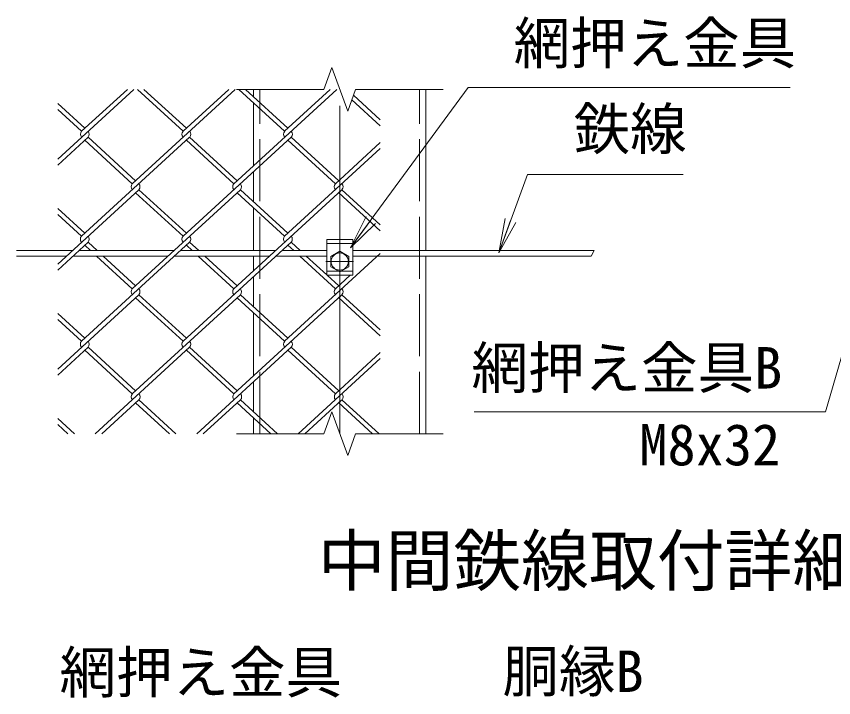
# Model space of a CAD drawing. Units: millimetres, scale not verified. Extents: x -10500 to 10500, y -7425 to 7425.
# Drawn here: x 6097 to 8471, y 2235 to 4213 of the extents above; entities that cross this region are included whole.
import ezdxf
from ezdxf.enums import TextEntityAlignment as Align

# ---------------------------------------------------------------- set-up
doc = ezdxf.new("R2010")
doc.units = ezdxf.units.MM
doc.header["$LTSCALE"] = 30
doc.linetypes.add('DASHED', pattern=[7.5, 6, -1.5])
doc.linetypes.add('USER1', pattern=[50.8, 31.75, -6.35, 6.35, -6.35])
for name, color, linetype, lineweight in [('0-0_D-STR1', 1, 'Continuous', 18), ('0-1_D-BMK', 2, 'USER1', 13), ('0-3_D-STR3', 3, 'Continuous', 13), ('0-4_D-STR-DIM', 7, 'Continuous', 13), ('0-5_0', 7, 'Continuous', 18), ('0-7_D-STR-TXT', 7, 'Continuous', 13), ('0-8_D-STR2', 7, 'Continuous', 13), ('0-9_D-TTL-TXT', 7, 'Continuous', 13)]:
    doc.layers.add(name, color=color, linetype=linetype, lineweight=lineweight)
doc.styles.add('ＭＳ ゴシック', font='')
doc.styles.get('ＭＳ ゴシック').set_extended_font_data('MS Gothic')

# ---------------------------------------------------------------- blocks, each defined once
blk = doc.blocks.new('_Open')
at = {"layer": '0-5_0'}
blk.add_line((-30, 5), (0, 0), dxfattribs=at)
blk.add_lwpolyline([(-30, -5), (0, 0), (-30, 0)], dxfattribs=at)

msp = doc.modelspace()

# ---------------------------------------------------------------- linework, layer by layer
at = {"layer": '0-0_D-STR1'}
for p, q in [((6786.53, 3979.64), (6786.53, 4001.34)), ((7286.53, 3533.34), (7286.53, 4001.34)), ((6786.53, 3780.04), (6786.53, 3962.27)), ((6786.53, 3674.68), (6786.53, 3762.68)), ((6786.53, 3533.34), (6786.53, 3657.32)), ((6786.53, 3475.09), (6786.53, 3517.34)), ((7286.53, 3001.34), (7286.53, 3517.34)), ((6786.53, 3369.72), (6786.53, 3457.72)), ((6786.53, 3170.13), (6786.53, 3352.36)), ((6786.53, 3064.76), (6786.53, 3152.77)), ((6786.53, 3001.34), (6786.53, 3047.4)), ((6836.53, 3001.58), (6836.53, 3001.34))]:
    msp.add_line(p, q, dxfattribs=at)
at = {"layer": '0-0_D-STR1', "linetype": 'DASHED'}
for p, q in [((6804.53, 3001.34), (6804.53, 4001.34)), ((7268.53, 3001.34), (7268.53, 4001.34))]:
    msp.add_line(p, q, dxfattribs=at)
at = {"layer": '0-1_D-BMK'}
for p, q in [((7036.53, 3001.34), (7036.53, 4001.34)), ((6996.53, 3501.34), (7076.53, 3501.34))]:
    msp.add_line(p, q, dxfattribs=at)
at = {"layer": '0-3_D-STR3'}
for p, q in [((7074.53, 3565.34), (6998.53, 3565.34)), ((6998.53, 3565.34), (6998.53, 3461.34)), ((7074.53, 3565.34), (7074.53, 3461.34)), ((6097.4, 3533.34), (6260.28, 3533.34)), ((6097.4, 3517.34), (6242.82, 3517.34)), ((6261.76, 3517.34), (6537.73, 3517.34)), ((6279.23, 3533.34), (6555.19, 3533.34)), ((6556.68, 3517.34), (6832.64, 3517.34)), ((6574.14, 3533.34), (6850.1, 3533.34)), ((6851.59, 3517.34), (6998.53, 3517.34)), ((6869.05, 3533.34), (6998.53, 3533.34)), ((7010.53, 3516.35), (7036.53, 3531.36)), ((7010.53, 3486.33), (7010.53, 3516.35)), ((7036.53, 3531.36), (7062.53, 3516.35)), ((7062.53, 3516.35), (7062.53, 3486.33)), ((7775.65, 3533.34), (7074.53, 3533.34)), ((7766.42, 3517.34), (7074.53, 3517.34)), ((7036.53, 3471.32), (7010.53, 3486.33)), ((7062.53, 3486.33), (7036.53, 3471.32)), ((7074.53, 3461.34), (6998.53, 3461.34))]:
    msp.add_line(p, q, dxfattribs=at)
at = {"layer": '0-3_D-STR3', "linetype": 'DASHED'}
for p, q in [((7074.53, 3553.34), (6998.53, 3553.34)), ((7074.53, 3473.34), (6998.53, 3473.34))]:
    msp.add_line(p, q, dxfattribs=at)
at = {"layer": '0-3_D-STR3'}
msp.add_circle((7036.53, 3501.34), 25, dxfattribs=at)
at = {"layer": '0-4_D-STR-DIM'}
for p, q in [((7013.44, 4064.77), (6990.35, 4001.34)), ((7059.61, 3937.91), (7013.44, 4064.77)), ((6736.53, 4001.34), (6990.35, 4001.34)), ((7082.7, 4001.34), (7059.61, 3937.91)), ((7082.7, 4001.34), (7336.53, 4001.34)), ((7775.65, 3533.34), (7766.42, 3517.34)), ((7013.44, 3064.77), (6990.35, 3001.34)), ((7059.61, 2937.91), (7013.44, 3064.77)), ((6736.53, 3001.34), (6990.35, 3001.34)), ((7082.7, 3001.34), (7059.61, 2937.91)), ((7082.7, 3001.34), (7336.53, 3001.34))]:
    msp.add_line(p, q, dxfattribs=at)
at = {"layer": '0-7_D-STR-TXT'}
for points in [[(8344.21, 4007.27), (7409.16, 4007.27), (7069.04, 3542.8)], [(8033.56, 3754.48), (7581.38, 3754.48), (7499.05, 3528.11)], [(7426.69, 3064.42), (8446.77, 3064.42), (8567.43, 3476.9)]]:
    msp.add_lwpolyline(points, dxfattribs=at)
at = {"layer": '0-8_D-STR2'}
for p, q in [((6438.21, 4001.34), (6217.4, 3799.01)), ((6419.74, 4001.34), (6286.9, 3879.62)), ((6733.12, 4001.34), (6434.12, 3727.36)), ((6581.58, 3879.84), (6448.98, 4001.34)), ((6591.05, 3888.52), (6467.93, 4001.34)), ((6714.65, 4001.34), (6581.82, 3879.62)), ((7028.03, 4001.34), (6729.03, 3727.36)), ((6876.49, 3879.84), (6743.9, 4001.34)), ((6885.96, 3888.52), (6762.84, 4001.34)), ((7009.08, 4001.34), (6876.49, 3879.84)), ((7154.24, 3895.56), (7071.72, 3971.18)), ((7154.24, 3912.92), (7076.46, 3984.2)), ((6296.14, 3888.52), (6217.4, 3960.67)), ((6286.67, 3879.84), (6217.4, 3943.31)), ((6305.61, 3862.48), (6217.4, 3781.65)), ((6600.52, 3862.48), (6286.67, 3574.88)), ((6434.12, 3727.36), (6296.14, 3853.8)), ((6443.6, 3736.04), (6305.61, 3862.48)), ((6895.44, 3862.48), (6581.58, 3574.88)), ((6729.03, 3727.36), (6591.05, 3853.8)), ((6738.51, 3736.04), (6600.52, 3862.48)), ((7023.94, 3727.36), (6885.96, 3853.8)), ((7033.42, 3736.04), (6895.44, 3862.48)), ((7154.24, 3846.76), (7023.94, 3727.36)), ((7154.24, 3829.4), (6876.49, 3574.88)), ((6453.07, 3710), (6217.4, 3494.05)), ((6747.98, 3710), (6434.12, 3422.4)), ((6591.05, 3583.56), (6453.07, 3710)), ((7042.89, 3710), (6729.03, 3422.4)), ((6885.96, 3583.56), (6747.98, 3710)), ((7154.24, 3607.96), (7042.89, 3710)), ((6581.58, 3574.88), (6443.6, 3701.32)), ((6876.49, 3574.88), (6738.51, 3701.32)), ((7154.24, 3590.6), (7034.24, 3700.56)), ((6296.14, 3583.56), (6217.4, 3655.71)), ((6286.67, 3574.88), (6217.4, 3638.35)), ((6305.61, 3557.52), (6217.4, 3476.69)), ((6600.52, 3557.52), (6286.67, 3269.92)), ((6313.06, 3533.34), (6296.14, 3548.84)), ((6332, 3533.34), (6305.61, 3557.52)), ((6895.44, 3557.52), (6581.58, 3269.92)), ((6607.97, 3533.34), (6591.05, 3548.84)), ((6626.91, 3533.34), (6600.52, 3557.52)), ((6902.88, 3533.34), (6885.96, 3548.84)), ((6921.82, 3533.34), (6895.43, 3557.52)), ((6434.12, 3422.4), (6330.52, 3517.34)), ((6443.6, 3431.08), (6349.46, 3517.34)), ((6729.03, 3422.4), (6625.43, 3517.34)), ((6738.51, 3431.08), (6644.37, 3517.34)), ((7154.24, 3524.44), (6876.49, 3269.92)), ((7023.94, 3422.4), (6920.34, 3517.34)), ((6998.53, 3463.05), (6939.29, 3517.34)), ((7033.42, 3431.08), (7000.4, 3461.34)), ((7066.44, 3461.34), (7023.94, 3422.4)), ((6453.07, 3405.04), (6217.4, 3189.09)), ((6747.98, 3405.04), (6434.12, 3117.44)), ((6581.58, 3269.92), (6443.6, 3396.36)), ((6591.05, 3278.6), (6453.07, 3405.04)), ((7042.89, 3405.04), (6729.03, 3117.44)), ((6876.49, 3269.92), (6738.51, 3396.36)), ((6885.96, 3278.6), (6747.98, 3405.04)), ((7154.24, 3285.64), (7033.42, 3396.36)), ((7154.24, 3303.01), (7042.89, 3405.04)), ((6296.14, 3278.6), (6217.4, 3350.76)), ((6286.67, 3269.92), (6217.4, 3333.39)), ((6305.61, 3252.56), (6217.4, 3171.73)), ((6443.6, 3126.12), (6305.61, 3252.56)), ((6600.52, 3252.56), (6326.36, 3001.34)), ((6738.51, 3126.12), (6600.52, 3252.56)), ((6895.44, 3252.56), (6621.28, 3001.34)), ((7033.42, 3126.12), (6895.44, 3252.56)), ((6434.12, 3117.44), (6296.14, 3243.88)), ((6729.03, 3117.44), (6591.05, 3243.88)), ((7023.94, 3117.44), (6885.96, 3243.88)), ((7154.24, 3236.84), (7023.94, 3117.44)), ((7154.24, 3219.48), (6916.19, 3001.34)), ((6453.07, 3100.08), (6345.31, 3001.34)), ((6541.88, 3001.34), (6443.6, 3091.4)), ((6560.83, 3001.34), (6453.07, 3100.08)), ((6747.98, 3100.08), (6640.22, 3001.34)), ((6836.79, 3001.34), (6738.51, 3091.4)), ((6855.74, 3001.34), (6747.98, 3100.08)), ((7042.89, 3100.08), (6935.13, 3001.34)), ((7131.7, 3001.34), (7033.42, 3091.4)), ((7150.65, 3001.34), (7042.89, 3100.08)), ((6265.92, 3001.34), (6217.4, 3045.8)), ((6246.97, 3001.34), (6217.4, 3028.44))]:
    msp.add_line(p, q, dxfattribs=at)
for centre, start, end in [((6296.35, 3870.92), 137.5, 222.5), ((6296.35, 3870.92), 317.5, 42.5), ((6591.27, 3870.92), 137.5, 222.5), ((6591.27, 3870.92), 317.5, 42.5), ((6886.18, 3870.92), 137.5, 222.5), ((6886.18, 3870.92), 317.5, 42.5), ((6443.6, 3718.68), 137.5, 222.5), ((6443.6, 3718.68), 317.5, 42.5), ((6738.51, 3718.68), 137.5, 222.5), ((6738.51, 3718.68), 317.5, 42.5), ((7033.42, 3718.68), 137.5, 222.5), ((7033.42, 3718.68), 317.5, 42.5), ((6296.12, 3566.18), 137.5, 222.5), ((6296.12, 3566.18), 317.5, 42.5), ((6591.03, 3566.18), 137.5, 222.5), ((6591.03, 3566.18), 317.5, 42.5), ((6885.94, 3566.18), 137.5, 222.5), ((6885.94, 3566.18), 317.5, 42.5), ((6443.6, 3413.72), 137.5, 222.5), ((6443.6, 3413.72), 317.5, 42.5), ((6738.51, 3413.72), 137.5, 222.5), ((6738.51, 3413.72), 317.5, 42.5), ((7033.42, 3413.72), 137.5, 222.5), ((7033.42, 3413.72), 317.5, 42.5), ((6296.12, 3261.22), 137.5, 222.5), ((6296.12, 3261.22), 317.5, 42.5), ((6591.03, 3261.22), 137.5, 222.5), ((6591.03, 3261.22), 317.5, 42.5), ((6886.2, 3261.03), 137.5, 222.5), ((6886.2, 3261.03), 317.5, 42.5), ((6443.83, 3108.55), 137.5, 222.5), ((6443.83, 3108.55), 317.5, 42.5), ((6738.74, 3108.55), 137.5, 222.5), ((6738.74, 3108.55), 317.5, 42.5), ((7033.65, 3108.55), 137.5, 222.5), ((7033.65, 3108.55), 317.5, 42.5)]:
    msp.add_arc(centre, 12.85, start, end, dxfattribs=at)

# ---------------------------------------------------------------- block references
at = {"layer": '0-7_D-STR-TXT', "xscale": 3.333333, "yscale": 3.333333}
for p, rotation in [((7067.86, 3541.18), 233.78624), ((7498.37, 3526.23), 250.01342)]:
    msp.add_blockref('_Open', p, dxfattribs=dict(at, rotation=rotation))

# ---------------------------------------------------------------- texts
at = {"layer": '0-7_D-STR-TXT', "style": 'ＭＳ ゴシック'}
for s, p in [('網押え金具', (7541.54, 4039.37)), ('鉄線', (7715.67, 3790.39)), ('網押え金具B', (7419.08, 3096.51)), ('M8x32', (7906.39, 2873.4)), ('網押え金具', (6222.77, 2212.17)), ('胴縁B', (7508.97, 2215.29))]:
    msp.add_text(s, height=120.3, dxfattribs=at).set_placement(p, align=Align.BOTTOM_LEFT)
at = {"layer": '0-9_D-TTL-TXT', "style": 'ＭＳ ゴシック'}
msp.add_text('中間鉄線取付詳細', height=144.3, dxfattribs=at).set_placement((6972.77, 2517.31), align=Align.BOTTOM_LEFT)

doc.saveas('drawing.dxf')
